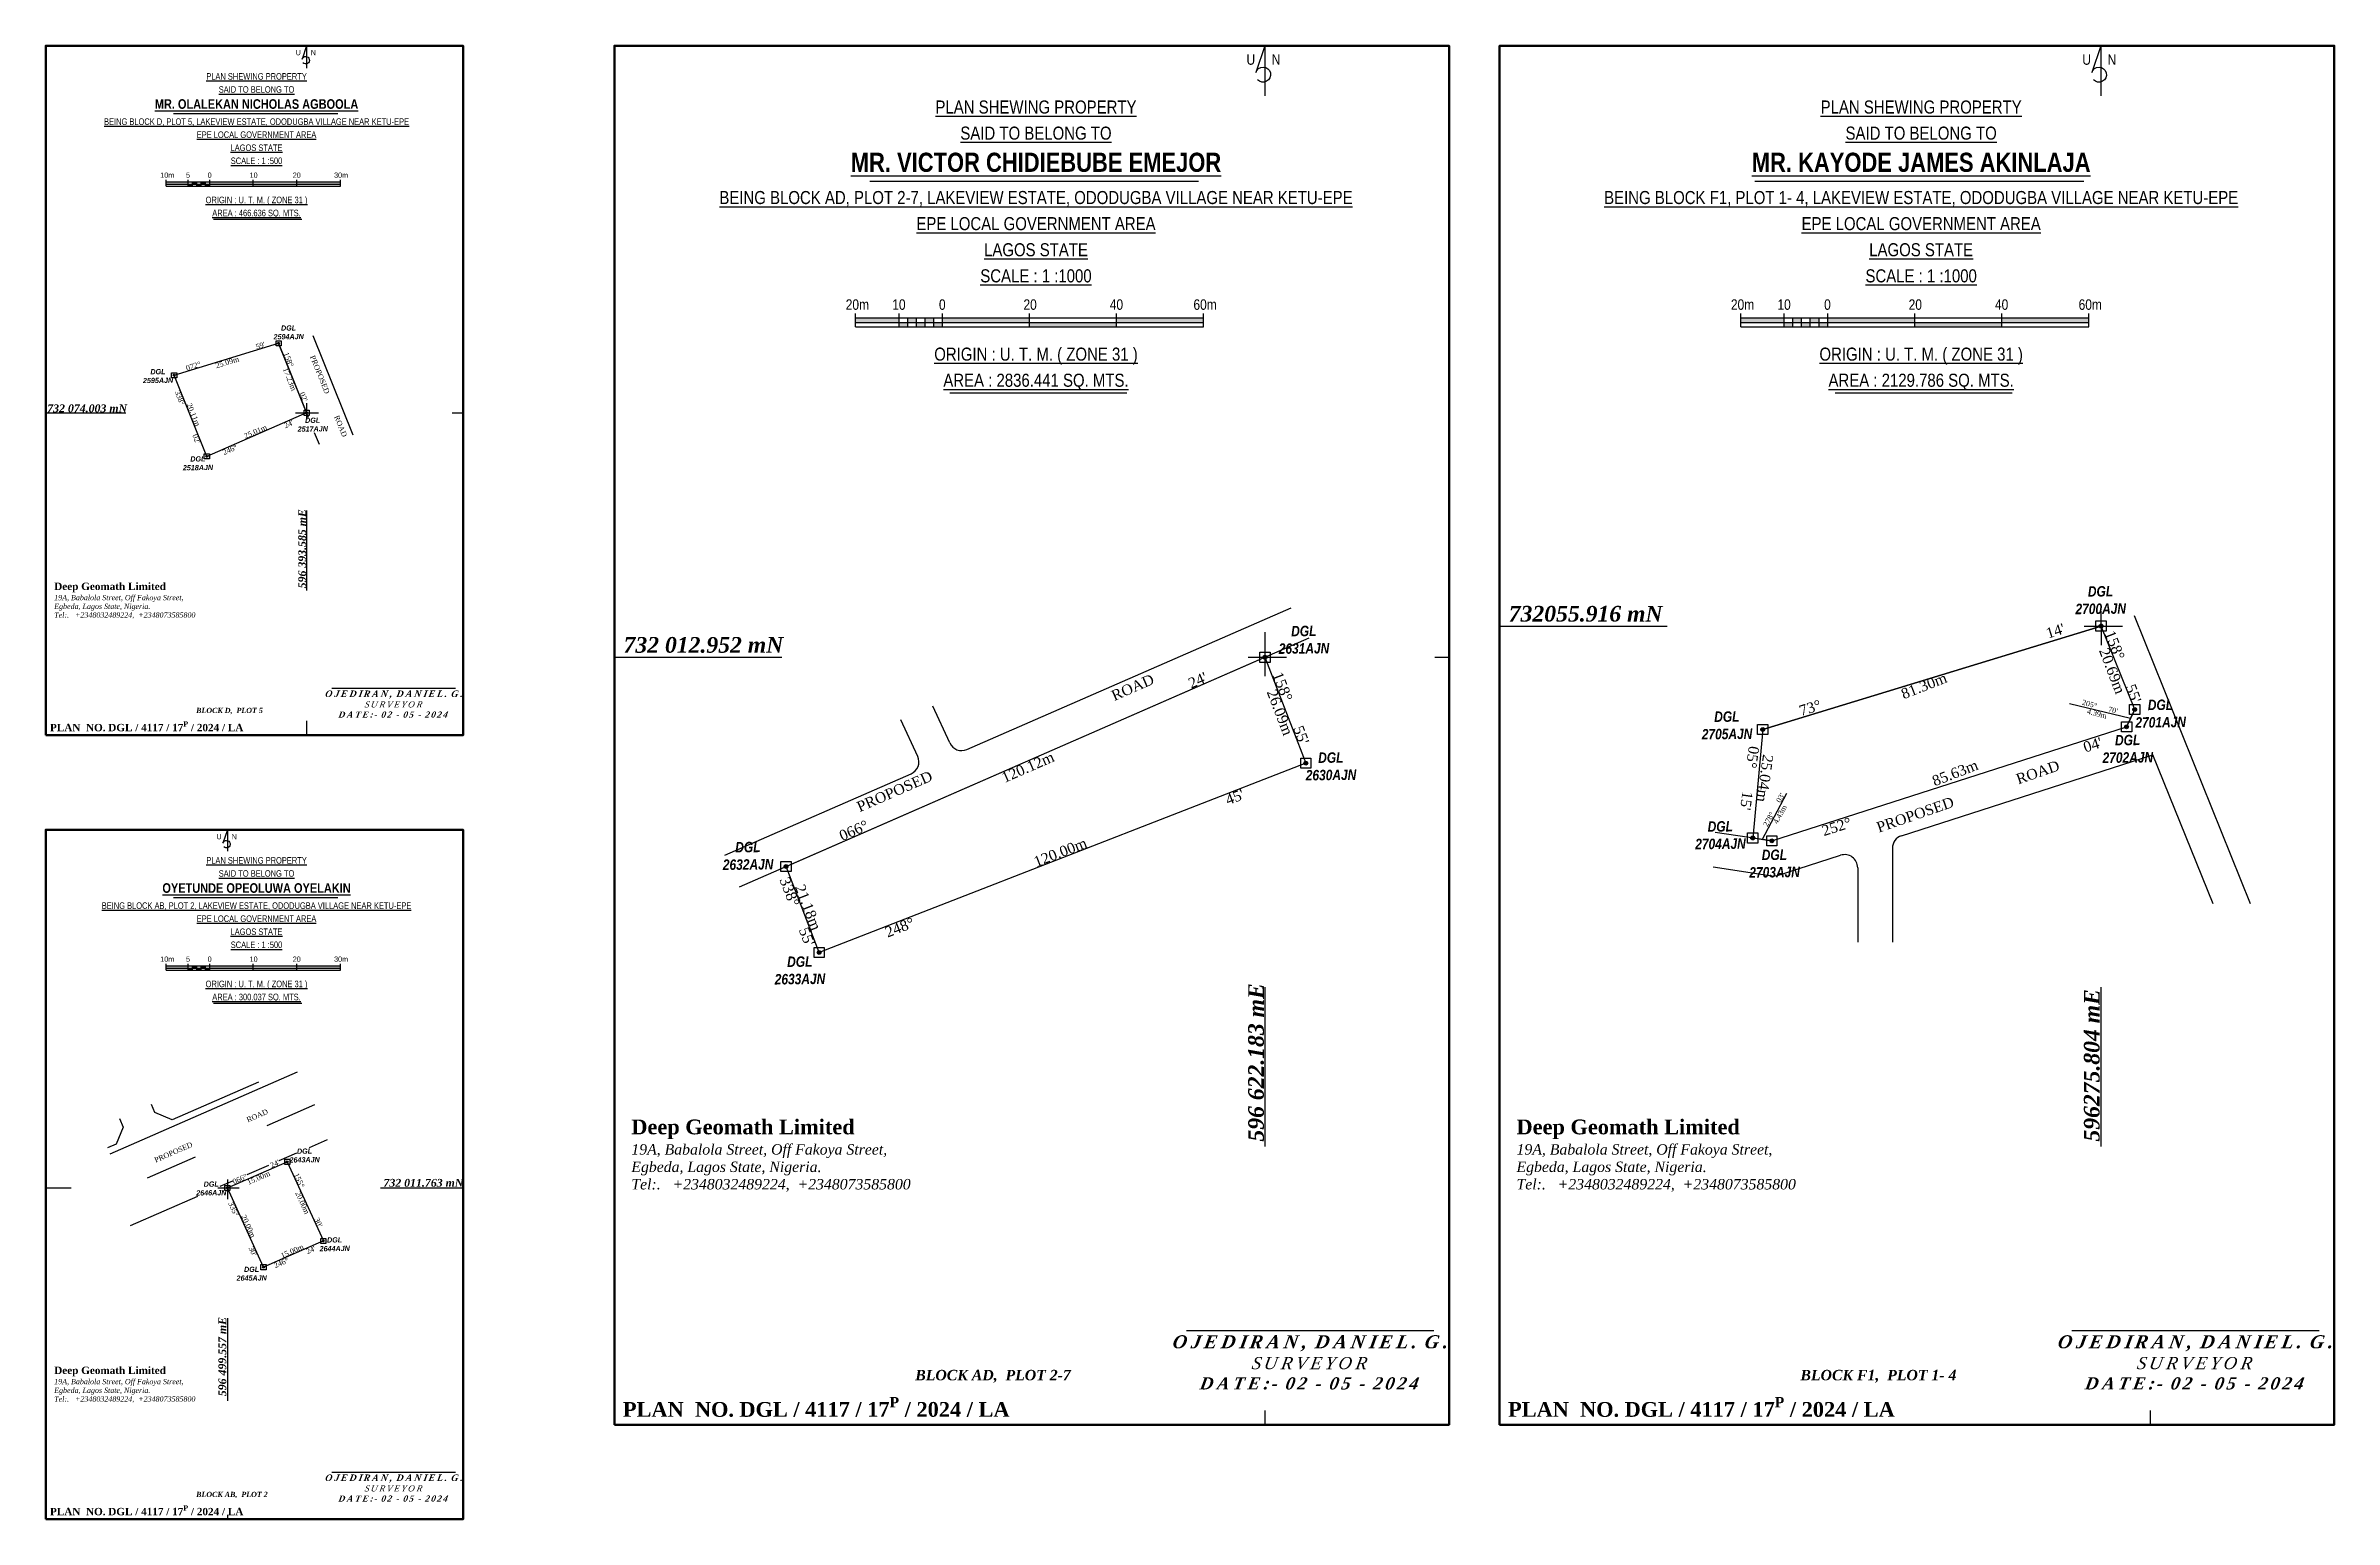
# Model space of a CAD drawing. Header units: metres. Extents: x 527079 to 600981, y 729644 to 782828.
# Drawn here: x 598401 to 598927, y 730600 to 730939 of the extents above; entities that cross this region are included whole.
import ezdxf

# ---------------------------------------------------------------- set-up
doc = ezdxf.new("R2010")
doc.units = ezdxf.units.M
doc.header["$MEASUREMENT"] = 0
doc.linetypes.add('ACAD_ISO03W100', pattern=[30, 12, -18])
doc.layers.add('adjusted', color=7, linetype='Continuous')
doc.layers.add('GRID&TITLE', color=7, linetype='Continuous')
doc.styles.add('style2', font='')
doc.styles.get('style2').set_extended_font_data('Arial Black')

msp = doc.modelspace()

# ---------------------------------------------------------------- hatches: boundary and pattern name
h = msp.add_hatch(color=0)
h.paths.add_polyline_path([(598434.19134, 730907.53946), (598429.19134, 730907.53946), (598429.19134, 730907.03946), (598434.19134, 730907.03946)])
h.paths.add_polyline_path([(598449.19134, 730907.53946), (598439.19134, 730907.53946), (598439.19134, 730907.03946), (598449.19134, 730907.03946)])
h.paths.add_polyline_path([(598469.19134, 730907.53946), (598459.19134, 730907.53946), (598459.19134, 730907.03946), (598469.19134, 730907.03946)])
h = msp.add_hatch(color=0)
h.paths.add_polyline_path([(598438.19134, 730907.03946), (598438.19134, 730906.53946), (598439.19134, 730906.53946), (598439.19134, 730907.03946)])
h.paths.add_polyline_path([(598437.19134, 730907.53946), (598437.19134, 730907.03946), (598438.19134, 730907.03946), (598438.19134, 730907.53946)])
h.paths.add_polyline_path([(598437.19134, 730906.53946), (598437.19134, 730907.03946), (598436.19134, 730907.03946), (598436.19134, 730906.53946)])
h.paths.add_polyline_path([(598435.19134, 730907.53946), (598435.19134, 730907.03946), (598436.19134, 730907.03946), (598436.19134, 730907.53946)])
h.paths.add_polyline_path([(598434.19134, 730907.03946), (598434.19134, 730906.53946), (598435.19134, 730906.53946), (598435.19134, 730907.03946)])
for points in [[(598459.19134, 730907.03946), (598449.19134, 730907.03946), (598449.19134, 730906.53946), (598459.19134, 730906.53946)], [(598647.57979, 730875.2501), (598627.57979, 730875.2501), (598627.57979, 730874.2501), (598647.57979, 730874.2501)], [(598851.00278, 730875.2501), (598831.00278, 730875.2501), (598831.00278, 730874.2501), (598851.00278, 730874.2501)], [(598455.20953, 730870.42657, 1), (598454.77952, 730870.42657, 1)], [(598431.21396, 730863.08519, 1), (598430.78395, 730863.08519, 1)], [(598461.65091, 730854.45055, 1), (598461.22089, 730854.45055, 1)], [(598438.7321, 730844.43855, 1), (598438.30209, 730844.43855, 1)], [(598874.23917, 730805.43601, 1), (598873.37914, 730805.43601, 1)], [(598682.10872, 730798.24866, 1), (598681.2487, 730798.24866, 1)], [(598796.49262, 730781.64965, 1), (598795.63259, 730781.64965, 1)], [(598880.113, 730782.26551, 1), (598879.25298, 730782.26551, 1)], [(598881.97742, 730786.24344, 1), (598881.11739, 730786.24344, 1)], [(598691.49088, 730773.90487, 1), (598690.63085, 730773.90487, 1)], [(598794.19438, 730756.71596, 1), (598793.33436, 730756.71596, 1)], [(598798.58213, 730756.06174, 1), (598797.7221, 730756.06174, 1)], [(598572.03693, 730750.16418, 1), (598571.1769, 730750.16418, 1)], [(598579.65539, 730730.39662, 1), (598578.79536, 730730.39662, 1)], [(598459.19134, 730726.81936), (598449.19134, 730726.81936), (598449.19134, 730726.31936), (598459.19134, 730726.31936)], [(598457.20133, 730682.27711, 1), (598456.77132, 730682.27711, 1)], [(598443.45399, 730676.27163, 1), (598443.02398, 730676.27163, 1)], [(598465.49466, 730664.07494, 1), (598465.06465, 730664.07494, 1)], [(598451.74732, 730658.06946, 1), (598451.3173, 730658.06946, 1)]]:
    msp.add_hatch(color=0).paths.add_polyline_path(points)
h = msp.add_hatch(color=0)
h.paths.add_polyline_path([(598597.57979, 730876.2501), (598587.57979, 730876.2501), (598587.57979, 730875.2501), (598597.57979, 730875.2501)])
h.paths.add_polyline_path([(598627.57979, 730876.2501), (598607.57979, 730876.2501), (598607.57979, 730875.2501), (598627.57979, 730875.2501)])
h.paths.add_polyline_path([(598667.57979, 730876.2501), (598647.57979, 730876.2501), (598647.57979, 730875.2501), (598667.57979, 730875.2501)])
h = msp.add_hatch(color=0)
h.paths.add_polyline_path([(598605.57979, 730875.2501), (598605.57979, 730874.2501), (598607.57979, 730874.2501), (598607.57979, 730875.2501)])
h.paths.add_polyline_path([(598603.57979, 730876.2501), (598603.57979, 730875.2501), (598605.57979, 730875.2501), (598605.57979, 730876.2501)])
h.paths.add_polyline_path([(598603.57979, 730874.2501), (598603.57979, 730875.2501), (598601.57979, 730875.2501), (598601.57979, 730874.2501)])
h.paths.add_polyline_path([(598599.57979, 730876.2501), (598599.57979, 730875.2501), (598601.57979, 730875.2501), (598601.57979, 730876.2501)])
h.paths.add_polyline_path([(598597.57979, 730875.2501), (598597.57979, 730874.2501), (598599.57979, 730874.2501), (598599.57979, 730875.2501)])
h = msp.add_hatch(color=0)
h.paths.add_polyline_path([(598801.00278, 730876.2501), (598791.00278, 730876.2501), (598791.00278, 730875.2501), (598801.00278, 730875.2501)])
h.paths.add_polyline_path([(598831.00278, 730876.2501), (598811.00278, 730876.2501), (598811.00278, 730875.2501), (598831.00278, 730875.2501)])
h.paths.add_polyline_path([(598871.00278, 730876.2501), (598851.00278, 730876.2501), (598851.00278, 730875.2501), (598871.00278, 730875.2501)])
h = msp.add_hatch(color=0)
h.paths.add_polyline_path([(598809.00278, 730875.2501), (598809.00278, 730874.2501), (598811.00278, 730874.2501), (598811.00278, 730875.2501)])
h.paths.add_polyline_path([(598807.00278, 730876.2501), (598807.00278, 730875.2501), (598809.00278, 730875.2501), (598809.00278, 730876.2501)])
h.paths.add_polyline_path([(598807.00278, 730874.2501), (598807.00278, 730875.2501), (598805.00278, 730875.2501), (598805.00278, 730874.2501)])
h.paths.add_polyline_path([(598803.00278, 730876.2501), (598803.00278, 730875.2501), (598805.00278, 730875.2501), (598805.00278, 730876.2501)])
h.paths.add_polyline_path([(598801.00278, 730875.2501), (598801.00278, 730874.2501), (598803.00278, 730874.2501), (598803.00278, 730875.2501)])
h = msp.add_hatch(color=0)
h.paths.add_polyline_path([(598434.19134, 730727.31936), (598429.19134, 730727.31936), (598429.19134, 730726.81936), (598434.19134, 730726.81936)])
h.paths.add_polyline_path([(598449.19134, 730727.31936), (598439.19134, 730727.31936), (598439.19134, 730726.81936), (598449.19134, 730726.81936)])
h.paths.add_polyline_path([(598469.19134, 730727.31936), (598459.19134, 730727.31936), (598459.19134, 730726.81936), (598469.19134, 730726.81936)])
h = msp.add_hatch(color=0)
h.paths.add_polyline_path([(598438.19134, 730726.81936), (598438.19134, 730726.31936), (598439.19134, 730726.31936), (598439.19134, 730726.81936)])
h.paths.add_polyline_path([(598437.19134, 730727.31936), (598437.19134, 730726.81936), (598438.19134, 730726.81936), (598438.19134, 730727.31936)])
h.paths.add_polyline_path([(598437.19134, 730726.31936), (598437.19134, 730726.81936), (598436.19134, 730726.81936), (598436.19134, 730726.31936)])
h.paths.add_polyline_path([(598435.19134, 730727.31936), (598435.19134, 730726.81936), (598436.19134, 730726.81936), (598436.19134, 730727.31936)])
h.paths.add_polyline_path([(598434.19134, 730726.81936), (598434.19134, 730726.31936), (598435.19134, 730726.31936), (598435.19134, 730726.81936)])

# ---------------------------------------------------------------- linework, layer by layer
at = {"color": 0}
for p, q in [((598429.19134, 730906.53946), (598429.19134, 730908.03946)), ((598429.19134, 730906.53946), (598429.19134, 730908.03946)), ((598434.19134, 730906.53946), (598434.19134, 730908.03946)), ((598434.19134, 730906.53946), (598434.19134, 730908.03946)), ((598435.19134, 730906.53946), (598435.19134, 730907.53946)), ((598436.19134, 730906.53946), (598436.19134, 730907.53946)), ((598437.19134, 730906.53946), (598437.19134, 730907.53946)), ((598438.19134, 730906.53946), (598438.19134, 730907.53946)), ((598439.19134, 730906.53946), (598439.19134, 730908.03946)), ((598449.19134, 730906.53946), (598449.19134, 730908.03946)), ((598449.19134, 730907.03946), (598459.19134, 730907.03946)), ((598459.19134, 730906.53946), (598459.19134, 730908.03946)), ((598469.19134, 730906.53946), (598469.19134, 730908.03946)), ((598587.57979, 730874.2501), (598587.57979, 730877.2501)), ((598587.57979, 730874.2501), (598587.57979, 730877.2501)), ((598597.57979, 730874.2501), (598597.57979, 730877.2501)), ((598597.57979, 730874.2501), (598597.57979, 730877.2501)), ((598607.57979, 730874.2501), (598607.57979, 730877.2501)), ((598627.57979, 730874.2501), (598627.57979, 730877.2501)), ((598647.57979, 730874.2501), (598647.57979, 730877.2501)), ((598667.57979, 730874.2501), (598667.57979, 730877.2501)), ((598791.00278, 730874.2501), (598791.00278, 730877.2501)), ((598791.00278, 730874.2501), (598791.00278, 730877.2501)), ((598801.00278, 730874.2501), (598801.00278, 730877.2501)), ((598801.00278, 730874.2501), (598801.00278, 730877.2501)), ((598811.00278, 730874.2501), (598811.00278, 730877.2501)), ((598831.00278, 730874.2501), (598831.00278, 730877.2501)), ((598851.00278, 730874.2501), (598851.00278, 730877.2501)), ((598871.00278, 730874.2501), (598871.00278, 730877.2501)), ((598472.1456, 730849.28196), (598462.92439, 730872.1526)), ((598599.57979, 730874.2501), (598599.57979, 730876.2501)), ((598601.57979, 730874.2501), (598601.57979, 730876.2501)), ((598603.57979, 730874.2501), (598603.57979, 730876.2501)), ((598605.57979, 730874.2501), (598605.57979, 730876.2501)), ((598627.57979, 730875.2501), (598647.57979, 730875.2501)), ((598803.00278, 730874.2501), (598803.00278, 730876.2501)), ((598805.00278, 730874.2501), (598805.00278, 730876.2501)), ((598807.00278, 730874.2501), (598807.00278, 730876.2501)), ((598809.00278, 730874.2501), (598809.00278, 730876.2501)), ((598831.00278, 730875.2501), (598851.00278, 730875.2501)), ((598461.86741, 730853.38031), (598454.99453, 730870.42657)), ((598464.37798, 730847.15354), (598463.27967, 730849.8776)), ((598613.17237, 730777.05194), (598687.69477, 730809.60679)), ((598560.89132, 730745.48311), (598691.87013, 730802.70075)), ((598467.23801, 730791.14564), (598495.65698, 730791.14564)), ((598601.87056, 730775.4398), (598598.02204, 730783.88654)), ((598609.24143, 730778.55722), (598605.36967, 730787.05497)), ((598557.52556, 730752.74282), (598600.34152, 730771.44682)), ((598429.19134, 730726.31936), (598429.19134, 730727.81936)), ((598429.19134, 730726.31936), (598429.19134, 730727.81936)), ((598434.19134, 730726.31936), (598434.19134, 730727.81936)), ((598434.19134, 730726.31936), (598434.19134, 730727.81936)), ((598435.19134, 730726.31936), (598435.19134, 730727.31936)), ((598436.19134, 730726.31936), (598436.19134, 730727.31936)), ((598437.19134, 730726.31936), (598437.19134, 730727.31936)), ((598438.19134, 730726.31936), (598438.19134, 730727.31936)), ((598439.19134, 730726.31936), (598439.19134, 730727.81936)), ((598449.19134, 730726.31936), (598449.19134, 730727.81936)), ((598449.19134, 730726.81936), (598459.19134, 730726.81936)), ((598459.19134, 730726.31936), (598459.19134, 730727.81936)), ((598469.19134, 730726.31936), (598469.19134, 730727.81936)), ((598416.28714, 730684.14038), (598459.31884, 730702.93863)), ((598462.08082, 730685.59387), (598466.24504, 730687.413)), ((598455.16751, 730682.57382), (598459.20321, 730684.3368)), ((598441.59964, 730676.64674), (598444.47163, 730677.90136)), ((598447.79178, 730679.35176), (598452.78748, 730681.53411)), ((598420.95884, 730667.62988), (598436.45437, 730674.39905)), ((598663.67313, 730643.46248), (598720.51107, 730643.46248)), ((598867.09611, 730643.46248), (598923.93405, 730643.46248)), ((598467.23801, 730610.92555), (598495.65698, 730610.92555))]:
    msp.add_line(p, q, dxfattribs=at)
for p, q in [((598873.80915, 730805.43601), (598873.80915, 730808.8345)), ((598873.80915, 730805.43601), (598873.80915, 730801.06833)), ((598908.16928, 730741.60914), (598881.48774, 730807.78525)), ((598880.58929, 730784.17808), (598866.59251, 730787.56107)), ((598827.96712, 730757.24116), (598885.75274, 730775.81328)), ((598899.54351, 730741.60914), (598885.75274, 730775.81328)), ((598798.15212, 730756.06174), (598785.13561, 730758.00252)), ((598799.48796, 730748.08805), (598813.96712, 730752.7416)), ((598825.88506, 730754.38505), (598825.88506, 730732.79914)), ((598798.12761, 730747.97696), (598784.70772, 730749.97788)), ((598798.12761, 730747.97696), (598799.48796, 730748.08805)), ((598817.88506, 730749.88549), (598817.88506, 730732.79914))]:
    msp.add_line(p, q)
at = {"color": 1}
for p, q in [((598796.0626, 730781.64965), (598873.80915, 730805.43601)), ((598798.15212, 730756.06174), (598879.68299, 730782.26551)), ((598881.5474, 730786.24344), (598879.68299, 730782.26551))]:
    msp.add_line(p, q, dxfattribs=at)
at = {"color": 0, "linetype": 'ACAD_ISO03W100'}
msp.add_line((598463.26291, 730695.40033), (598419.68347, 730676.28567), dxfattribs=at)
at = {"color": 0}
for points in [[(598461.4359, 730938.82881), (598460.39093, 730935.74296, -3.816456624), (598460.58515, 730934.92258)], [(598681.67871, 730938.82881), (598679.58877, 730932.65711, -3.816456624), (598679.97722, 730931.01635)], [(598873.75753, 730938.82881), (598871.66759, 730932.65711, -3.816456624), (598872.05604, 730931.01635)], [(598443.23898, 730758.60872), (598442.19401, 730755.52286, -3.816456624), (598442.38824, 730754.70249)]]:
    msp.add_lwpolyline(points, format="xyb", dxfattribs=at)
for points in [[(598461.4359, 730938.82881), (598461.4359, 730933.70794)], [(598681.67871, 730938.82881), (598681.67871, 730927.33462)], [(598873.75753, 730938.82881), (598873.75753, 730927.33462)], [(598430.82233, 730923.26761), (598468.61772, 730923.26761)], [(598429.19134, 730907.53946), (598469.19134, 730907.53946)], [(598429.19134, 730907.03946), (598449.19134, 730907.03946)], [(598429.19134, 730906.53946), (598469.19134, 730906.53946)], [(598459.19134, 730907.03946), (598469.19134, 730907.03946)], [(598590.84177, 730907.70642), (598666.43254, 730907.70642)], [(598794.26475, 730907.70642), (598869.85553, 730907.70642)], [(598440.03783, 730898.94596), (598460.3753, 730898.94596)], [(598587.57979, 730876.2501), (598667.57979, 730876.2501)], [(598587.57979, 730875.2501), (598627.57979, 730875.2501)], [(598587.57979, 730874.2501), (598667.57979, 730874.2501)], [(598647.57979, 730875.2501), (598667.57979, 730875.2501)], [(598791.00278, 730876.2501), (598871.00278, 730876.2501)], [(598791.00278, 730875.2501), (598831.00278, 730875.2501)], [(598791.00278, 730874.2501), (598871.00278, 730874.2501)], [(598851.00278, 730875.2501), (598871.00278, 730875.2501)], [(598454.40568, 730871.01542), (598455.58338, 730871.01542), (598455.58338, 730869.83772), (598454.40568, 730869.83772), (598454.40568, 730871.01542)], [(598430.41011, 730863.67404), (598431.5878, 730863.67404), (598431.5878, 730862.49634), (598430.41011, 730862.49634), (598430.41011, 730863.67404)], [(598461.4359, 730856.70442), (598461.4359, 730852.88895)], [(598609.27277, 730859.06312), (598649.94771, 730859.06312)], [(598812.69576, 730859.06312), (598853.3707, 730859.06312)], [(598401.49281, 730854.45055), (598419.85872, 730854.45055)], [(598458.9186, 730854.45055), (598464.15055, 730854.45055)], [(598460.84705, 730855.0394), (598462.02475, 730855.0394), (598462.02475, 730853.86171), (598460.84705, 730853.86171), (598460.84705, 730855.0394)], [(598494.85288, 730854.45055), (598497.39081, 730854.45055)], [(598437.92825, 730845.0274), (598439.10594, 730845.0274), (598439.10594, 730843.84971), (598437.92825, 730843.84971), (598437.92825, 730845.0274)], [(598461.4359, 730831.9778), (598461.4359, 730813.57877)], [(598681.67871, 730804.0526), (598681.67871, 730793.89765)], [(598735.6057, 730805.41012), (598774.08688, 730805.41012)], [(598869.93603, 730805.43601), (598878.72776, 730805.43601)], [(598872.63146, 730806.6137), (598874.98685, 730806.6137), (598874.98685, 730804.25831), (598872.63146, 730804.25831), (598872.63146, 730806.6137)], [(598532.18272, 730798.24866), (598570.6639, 730798.24866)], [(598677.80559, 730798.24866), (598686.59731, 730798.24866)], [(598680.50101, 730799.42636), (598682.85641, 730799.42636), (598682.85641, 730797.07097), (598680.50101, 730797.07097), (598680.50101, 730799.42636)], [(598720.69702, 730798.24866), (598723.97872, 730798.24866)], [(598880.36971, 730787.42114), (598882.7251, 730787.42114), (598882.7251, 730785.06574), (598880.36971, 730785.06574), (598880.36971, 730787.42114)], [(598461.4359, 730783.63227), (598461.4359, 730780.33181)], [(598794.88491, 730782.82735), (598797.2403, 730782.82735), (598797.2403, 730780.47196), (598794.88491, 730780.47196), (598794.88491, 730782.82735)], [(598878.5053, 730783.4432), (598880.86069, 730783.4432), (598880.86069, 730781.08781), (598878.5053, 730781.08781), (598878.5053, 730783.4432)], [(598689.88317, 730775.08256), (598692.23856, 730775.08256), (598692.23856, 730772.72717), (598689.88317, 730772.72717), (598689.88317, 730775.08256)], [(598795.95706, 730756.32768), (598801.63609, 730766.99243)], [(598443.23898, 730758.60872), (598443.23898, 730753.66259)], [(598792.58668, 730757.89365), (598794.94207, 730757.89365), (598794.94207, 730755.53826), (598792.58668, 730755.53826), (598792.58668, 730757.89365)], [(598796.97442, 730757.23944), (598799.32981, 730757.23944), (598799.32981, 730754.88405), (598796.97442, 730754.88405), (598796.97442, 730757.23944)], [(598570.42922, 730751.34188), (598572.78461, 730751.34188), (598572.78461, 730748.98649), (598570.42922, 730748.98649), (598570.42922, 730751.34188)], [(598430.82233, 730743.04752), (598468.61772, 730743.04752)], [(598578.04768, 730731.57432), (598580.40307, 730731.57432), (598580.40307, 730729.21893), (598578.04768, 730729.21893), (598578.04768, 730731.57432)], [(598429.19134, 730727.31936), (598469.19134, 730727.31936)], [(598429.19134, 730726.81936), (598449.19134, 730726.81936)], [(598429.19134, 730726.31936), (598469.19134, 730726.31936)], [(598459.19134, 730726.81936), (598469.19134, 730726.81936)], [(598681.67871, 730722.42449), (598681.67871, 730685.80547)], [(598873.73291, 730722.42449), (598873.73291, 730685.80547)], [(598440.03783, 730718.72587), (598460.3753, 730718.72587)], [(598450.36058, 730700.61593), (598430.52884, 730691.95251), (598426.54553, 730693.57982), (598425.78836, 730695.45777)], [(598418.46592, 730692.22522), (598419.27572, 730690.21674), (598417.69431, 730686.34579), (598415.70861, 730685.47834)], [(598456.39748, 730682.86596), (598457.57517, 730682.86596), (598457.57517, 730681.68826), (598456.39748, 730681.68826), (598456.39748, 730682.86596)], [(598442.65013, 730676.86048), (598443.82783, 730676.86048), (598443.82783, 730675.68278), (598442.65013, 730675.68278), (598442.65013, 730676.86048)], [(598443.23898, 730678.21857), (598443.23898, 730673.68184)], [(598401.49281, 730676.27163), (598407.30582, 730676.27163)], [(598441.02734, 730676.27163), (598445.97022, 730676.27163)], [(598478.39615, 730676.27163), (598497.39081, 730676.27163)], [(598464.6908, 730664.66379), (598465.8685, 730664.66379), (598465.8685, 730663.4861), (598464.6908, 730663.4861), (598464.6908, 730664.66379)], [(598450.94346, 730658.65831), (598452.12116, 730658.65831), (598452.12116, 730657.48062), (598450.94346, 730657.48062), (598450.94346, 730658.65831)], [(598443.23898, 730646.30102), (598443.23898, 730627.3446)], [(598681.67871, 730625.12158), (598681.67871, 730621.83481)], [(598885.1017, 730625.12158), (598885.1017, 730621.83481)], [(598443.23898, 730601.09367), (598443.23898, 730600.11172)]]:
    msp.add_lwpolyline(points, dxfattribs=at)
for points in [[(598430.99896, 730863.08519), (598454.99453, 730870.42657), (598461.4359, 730854.45055), (598438.51709, 730844.43855)], [(598571.60691, 730750.16418), (598681.67871, 730798.24866), (598691.06086, 730773.90487), (598579.22538, 730730.39662)], [(598443.23898, 730676.27163), (598456.98632, 730682.27711), (598465.27965, 730664.07494), (598451.53231, 730658.06946)]]:
    msp.add_lwpolyline(points, close=True, dxfattribs=at)
at = {"color": 1}
msp.add_lwpolyline([(598796.0626, 730781.64965), (598793.76437, 730756.71596), (598798.15212, 730756.06174), (598879.68299, 730782.26551), (598881.5474, 730786.24344), (598873.80915, 730805.43601), (598796.0626, 730781.64965)], dxfattribs=at)
at = {"color": 0}
for centre, radius in [((598454.99453, 730870.42657), 0.21501), ((598430.99896, 730863.08519), 0.21501), ((598461.4359, 730854.45055), 0.21501), ((598438.51709, 730844.43855), 0.21501), ((598873.80915, 730805.43601), 0.43001), ((598681.67871, 730798.24866), 0.43001), ((598796.0626, 730781.64965), 0.43001), ((598879.68299, 730782.26551), 0.43001), ((598881.5474, 730786.24344), 0.43001), ((598691.06086, 730773.90487), 0.43001), ((598793.76437, 730756.71596), 0.43001), ((598798.15212, 730756.06174), 0.43001), ((598571.60691, 730750.16418), 0.43001), ((598579.22538, 730730.39662), 0.43001), ((598456.98632, 730682.27711), 0.21501), ((598443.23898, 730676.27163), 0.21501), ((598465.27965, 730664.07494), 0.21501), ((598451.53231, 730658.06946), 0.21501)]:
    msp.add_circle(centre, radius, dxfattribs=at)
for centre, start, end in [((598611.97142, 730779.80107), 204.4951059, 293.597943), ((598599.14057, 730774.19596), 293.597943, 24.4951059)]:
    msp.add_arc(centre, 3, start, end, dxfattribs=at)
for centre, start, end in [((598828.88506, 730754.38505), 107.8172423, 180), ((598814.88506, 730749.88549), 0, 107.8172423)]:
    msp.add_arc(centre, 3, start, end)
at = {"layer": 'adjusted', "color": 0, "lineweight": 100}
for points in [[(598401.49281, 730780.33181), (598401.49281, 730938.82881), (598497.39081, 730938.82881), (598497.39081, 730780.33181)], [(598532.18272, 730621.83481), (598532.18272, 730938.82881), (598723.97872, 730938.82881), (598723.97872, 730621.83481)], [(598735.6057, 730621.83481), (598735.6057, 730938.82881), (598927.4017, 730938.82881), (598927.4017, 730621.83481)], [(598401.49281, 730600.11172), (598401.49281, 730758.60872), (598497.39081, 730758.60872), (598497.39081, 730600.11172)]]:
    msp.add_lwpolyline(points, close=True, dxfattribs=at)

# ---------------------------------------------------------------- texts
at = {"color": 0}
for s, insert, char_height, width, attachment_point in [('{\\fArial Narrow|b0|i0|c0|p34;U     N}', (598461.26076, 730937.84596), 1.2, 26.925119, 2), ('{\\fArial Narrow|b0|i0|c0|p34;U     N}', (598681.32843, 730936.86312), 2.4, 53.8502379, 2), ('{\\fArial Narrow|b0|i0|c0|p34;U     N}', (598873.40724, 730936.86312), 2.4, 53.8502379, 2), ('{\\fArial Narrow|b0|i0|c0|p34;10m}', (598429.40357, 730909.68039), 1.2, 26.925119, 2), ('{\\fArial Narrow|b0|i0|c0|p34;5}', (598434.17975, 730909.68039), 1.2, 26.925119, 2), ('{\\fArial Narrow|b0|i0|c0|p34;0}', (598439.16217, 730909.68039), 1.2, 26.925119, 2), ('{\\fArial Narrow|b0|i0|c0|p34;10}', (598449.25488, 730909.68039), 1.2, 26.925119, 2), ('{\\fArial Narrow|b0|i0|c0|p34;20}', (598459.17194, 730909.68039), 1.2, 26.925119, 2), ('{\\fArial Narrow|b0|i0|c0|p34;30m}', (598469.3579, 730909.68039), 1.2, 26.925119, 2), ('{\\fArial Narrow|b0|i0|c0|p34;20m}', (598588.00423, 730880.53197), 2.4, 53.8502379, 2), ('{\\fArial Narrow|b0|i0|c0|p34;10}', (598597.55661, 730880.53197), 2.4, 53.8502379, 2), ('{\\fArial Narrow|b0|i0|c0|p34;0}', (598607.52145, 730880.53197), 2.4, 53.8502379, 2), ('{\\fArial Narrow|b0|i0|c0|p34;20}', (598627.70687, 730880.53197), 2.4, 53.8502379, 2), ('{\\fArial Narrow|b0|i0|c0|p34;40}', (598647.54099, 730880.53197), 2.4, 53.8502379, 2), ('{\\fArial Narrow|b0|i0|c0|p34;60m}', (598667.91291, 730880.53197), 2.4, 53.8502379, 2), ('{\\fArial Narrow|b0|i0|c0|p34;20m}', (598791.42722, 730880.53197), 2.4, 53.8502379, 2), ('{\\fArial Narrow|b0|i0|c0|p34;10}', (598800.9796, 730880.53197), 2.4, 53.8502379, 2), ('{\\fArial Narrow|b0|i0|c0|p34;0}', (598810.94443, 730880.53197), 2.4, 53.8502379, 2), ('{\\fArial Narrow|b0|i0|c0|p34;20}', (598831.12986, 730880.53197), 2.4, 53.8502379, 2), ('{\\fArial Narrow|b0|i0|c0|p34;40}', (598850.96398, 730880.53197), 2.4, 53.8502379, 2), ('{\\fArial Narrow|b0|i0|c0|p34;60m}', (598871.3359, 730880.53197), 2.4, 53.8502379, 2), ('{\\fTimes New Roman|b1|i1|c0|p18;732 074.003 mN}', (598401.82582, 730856.37796), 1.8, 45.9628771, 1), ('{\\fTimes New Roman|b1|i1|c0|p18;732055.916 mN}', (598737.69692, 730810.06794), 3.6, 91.9257543, 1), ('{\\fTimes New Roman|b1|i1|c0|p18;732 012.952 mN}', (598534.27394, 730802.90648), 3.6, 91.9257543, 1), ('\\pi0.2701;{\\fTimes New Roman|b1|i1|c0|p18;\\H0.8824x;\\Q10.5;\\T1.3;OJEDIRAN, DANIEL. G.\\H1.1x;\\P\\fTimes New Roman|b0|i1|c0|p18;\\H0.8485x;SURVEYOR\\fTimes New Roman|b1|i1|c0|p18;\\P\\pi0;DATE:- 02 - 05 - 2024}', (598481.38579, 730790.61994), 1.7, 31.4335511, 2), ('\\A1;{\\fTimes New Roman|b1|i0|c0|p18;\\H1.03x;PLAN  NO.\\H0.9706x; \\H1.03x;DGL / 4117 / 17\\H0.7x;\\SP^ ;\\H1.429x; / 2024 / LA}', (598402.46367, 730783.52023), 1.65, 98.1290386, 1), ('{\\fTimes New Roman|b1|i1|c0|p18;BLOCK D,  PLOT 5}', (598436.05313, 730786.63955), 1.2, 45.9628771, 1), ('{\\fArial Narrow|b0|i0|c0|p34;U     N}', (598443.06384, 730757.62587), 1.2, 26.925119, 2), ('{\\fArial Narrow|b0|i0|c0|p34;10m}', (598429.40357, 730729.46029), 1.2, 26.925119, 2), ('{\\fArial Narrow|b0|i0|c0|p34;5}', (598434.17975, 730729.46029), 1.2, 26.925119, 2), ('{\\fArial Narrow|b0|i0|c0|p34;0}', (598439.16217, 730729.46029), 1.2, 26.925119, 2), ('{\\fArial Narrow|b0|i0|c0|p34;10}', (598449.25488, 730729.46029), 1.2, 26.925119, 2), ('{\\fArial Narrow|b0|i0|c0|p34;20}', (598459.17194, 730729.46029), 1.2, 26.925119, 2), ('{\\fArial Narrow|b0|i0|c0|p34;30m}', (598469.3579, 730729.46029), 1.2, 26.925119, 2), ('{\\fTimes New Roman|b1|i1|c0|p18;732 011.763 mN}', (598479.09784, 730678.34733), 1.8, 45.9628771, 1), ('\\pi0.2701;{\\fTimes New Roman|b1|i1|c0|p18;\\H0.8824x;\\Q10.5;\\T1.3;OJEDIRAN, DANIEL. G.\\H1.1x;\\P\\fTimes New Roman|b0|i1|c0|p18;\\H0.8485x;SURVEYOR\\fTimes New Roman|b1|i1|c0|p18;\\P\\pi0;DATE:- 02 - 05 - 2024}', (598691.96869, 730642.41107), 3.4, 62.8671022, 2), ('\\pi0.2701;{\\fTimes New Roman|b1|i1|c0|p18;\\H0.8824x;\\Q10.5;\\T1.3;OJEDIRAN, DANIEL. G.\\H1.1x;\\P\\fTimes New Roman|b0|i1|c0|p18;\\H0.8485x;SURVEYOR\\fTimes New Roman|b1|i1|c0|p18;\\P\\pi0;DATE:- 02 - 05 - 2024}', (598895.39168, 730642.41107), 3.4, 62.8671022, 2), ('{\\fTimes New Roman|b1|i1|c0|p18;BLOCK AD,  PLOT 2-7}', (598601.30336, 730634.45028), 2.4, 91.9257543, 1), ('{\\fTimes New Roman|b1|i1|c0|p18;BLOCK F1,  PLOT 1- 4}', (598804.72634, 730634.45028), 2.4, 91.9257543, 1), ('\\A1;{\\fTimes New Roman|b1|i0|c0|p18;\\H1.03x;PLAN  NO.\\H0.9706x; \\H1.03x;DGL / 4117 / 17\\H0.7x;\\SP^ ;\\H1.429x; / 2024 / LA}', (598534.12445, 730628.21166), 3.3, 196.2580772, 1), ('\\A1;{\\fTimes New Roman|b1|i0|c0|p18;\\H1.03x;PLAN  NO.\\H0.9706x; \\H1.03x;DGL / 4117 / 17\\H0.7x;\\SP^ ;\\H1.429x; / 2024 / LA}', (598737.54744, 730628.21166), 3.3, 196.2580772, 1), ('\\pi0.2701;{\\fTimes New Roman|b1|i1|c0|p18;\\H0.8824x;\\Q10.5;\\T1.3;OJEDIRAN, DANIEL. G.\\H1.1x;\\P\\fTimes New Roman|b0|i1|c0|p18;\\H0.8485x;SURVEYOR\\fTimes New Roman|b1|i1|c0|p18;\\P\\pi0;DATE:- 02 - 05 - 2024}', (598481.38579, 730610.39985), 1.7, 31.4335511, 2), ('\\A1;{\\fTimes New Roman|b1|i0|c0|p18;\\H1.03x;PLAN  NO.\\H0.9706x; \\H1.03x;DGL / 4117 / 17\\H0.7x;\\SP^ ;\\H1.429x; / 2024 / LA}', (598402.46367, 730603.30014), 1.65, 98.1290386, 1), ('{\\fTimes New Roman|b1|i1|c0|p18;BLOCK AB,  PLOT 2}', (598436.05313, 730606.41945), 1.2, 45.9628771, 1)]:
    msp.add_mtext(s, dxfattribs=dict(at, insert=insert, char_height=char_height, width=width, attachment_point=attachment_point))
at = {"color": 0, "attachment_point": 2, "line_spacing_factor": 1.2}
for s, insert, char_height, width in [('{\\fArial Narrow|b0|i0|c0|p34;\\LPLAN SHEWING PROPERTY\\PSAID TO BELONG TO\\P\\fArial Narrow|b1|i0|c0|p34;\\H1.467x;MR. OLALEKAN NICHOLAS AGBOOLA \\P\\fArial Narrow|b0|i0|c0|p34;\\H0.6817x;BEING BLOCK D, PLOT 5, LAKEVIEW ESTATE, ODODUGBA VILLAGE NEAR KETU-EPE\\PEPE \\H0.9995x;LOCAL GOVERNMENT AREA\\PLAGOS STATE\\PSCALE : 1 :500\\P\\P\\PORIGIN : U. T. M. ( ZONE 31 )\\PAREA : 466.636 SQ. MTS.}', (598449.92687, 730932.53735), 1.5, 113.0007569), ('{\\fArial Narrow|b0|i0|c0|p34;\\LPLAN SHEWING PROPERTY\\PSAID TO BELONG TO\\P\\fArial Narrow|b1|i0|c0|p34;\\H1.467x;MR. VICTOR CHIDIEBUBE EMEJOR \\P\\fArial Narrow|b0|i0|c0|p34;\\H0.6817x;BEING BLOCK AD, PLOT 2-7, LAKEVIEW ESTATE, ODODUGBA VILLAGE NEAR KETU-EPE\\PEPE \\H0.9995x;LOCAL GOVERNMENT AREA\\PLAGOS STATE\\PSCALE : 1 :1000\\P\\P\\PORIGIN : U. T. M. ( ZONE 31 )\\PAREA : 2836.441 SQ. MTS.}', (598629.05085, 730926.24588), 3, 226.0015138), ('{\\fArial Narrow|b0|i0|c0|p34;\\LPLAN SHEWING PROPERTY\\PSAID TO BELONG TO\\P\\fArial Narrow|b1|i0|c0|p34;\\H1.467x;MR. KAYODE JAMES AKINLAJA\\P\\fArial Narrow|b0|i0|c0|p34;\\H0.6817x;BEING BLOCK F1, PLOT 1- 4, LAKEVIEW ESTATE, ODODUGBA VILLAGE NEAR KETU-EPE\\PEPE \\H0.9995x;LOCAL GOVERNMENT AREA\\PLAGOS STATE\\PSCALE : 1 :1000\\P\\P\\PORIGIN : U. T. M. ( ZONE 31 )\\PAREA : 2129.786 SQ. MTS.}', (598832.47384, 730926.24588), 3, 226.0015138), ('{\\fArial Narrow|b0|i0|c0|p34;\\LPLAN SHEWING PROPERTY\\PSAID TO BELONG TO\\P\\fArial Narrow|b1|i0|c0|p34;\\H1.467x;OYETUNDE OPEOLUWA OYELAKIN \\P\\fArial Narrow|b0|i0|c0|p34;\\H0.6817x;BEING BLOCK AB, PLOT 2, LAKEVIEW ESTATE, ODODUGBA VILLAGE NEAR KETU-EPE\\PEPE \\H0.9995x;LOCAL GOVERNMENT AREA\\PLAGOS STATE\\PSCALE : 1 :500\\P\\P\\PORIGIN : U. T. M. ( ZONE 31 )\\PAREA : 300.037 SQ. MTS.}', (598449.92687, 730752.31725), 1.5, 113.0007569)]:
    msp.add_mtext(s, dxfattribs=dict(at, insert=insert, char_height=char_height, width=width))
at = {"color": 0}
for s, insert, char_height, width, attachment_point, rotation in [('\\pxt115;{\\fArial Narrow|b1|i1|c0|p34;DGL\\P2594AJN}', (598457.27965, 730874.55599), 1.2, 278.2584131, 2, 0.6991952), ('\\pxt115;{\\fArial Narrow|b1|i1|c0|p34;DGL\\P2595AJN}', (598427.26908, 730864.5101), 1.2, 278.2584131, 2, 0.6991952), ('\\pxt115;{\\fArial Narrow|b1|i1|c0|p34;DGL\\P2517AJN}', (598462.81366, 730853.35022), 1.2, 278.2584131, 2, 0.6991952), ('\\pxt115;{\\fArial Narrow|b1|i1|c0|p34;DGL\\P2518AJN}', (598436.43618, 730844.4651), 1.2, 278.2584131, 2, 0.6991952), ('{\\fTimes New Roman|b1|i1|c0|p18;596 393.585 mE}', (598459.51559, 730814.10007), 1.8, 46.6762144, 1, 90), ('\\pxt115;{\\fArial Narrow|b1|i1|c0|p34;DGL\\P2700AJN}', (598873.67406, 730814.6224), 2.4, 278.2584131, 2, 0.6991952), ('\\pxt115;{\\fArial Narrow|b1|i1|c0|p34;DGL\\P2631AJN}', (598690.5813, 730805.50574), 2.4, 278.2584131, 2, 0.6991952), ('\\pxt115;{\\fArial Narrow|b1|i1|c0|p34;DGL\\P2701AJN}', (598887.44537, 730788.53025), 2.4, 278.2584131, 2, 0.6991952), ('\\pxt115;{\\fArial Narrow|b1|i1|c0|p34;DGL\\P2705AJN}', (598787.80072, 730785.82666), 2.4, 278.2584131, 2, 0.6991952), ('\\pxt115;{\\fArial Narrow|b1|i1|c0|p34;DGL\\P2702AJN}', (598879.90398, 730780.42982), 2.4, 278.2584131, 2, 0.6991952), ('\\pxt115;{\\fArial Narrow|b1|i1|c0|p34;DGL\\P2630AJN}', (598696.79029, 730776.40542), 2.4, 278.2584131, 2, 0.6991952), ('\\pxt115;{\\fArial Narrow|b1|i1|c0|p34;DGL\\P2632AJN}', (598562.82896, 730755.82862), 2.4, 278.2584131, 2, 0.6991952), ('\\pxt115;{\\fArial Narrow|b1|i1|c0|p34;DGL\\P2704AJN}', (598786.29471, 730760.58365), 2.4, 278.2584131, 2, 0.6991952), ('\\pxt115;{\\fArial Narrow|b1|i1|c0|p34;DGL\\P2703AJN}', (598798.72664, 730754.05505), 2.4, 278.2584131, 2, 0.6991952), ('\\pxt115;{\\fArial Narrow|b1|i1|c0|p34;DGL\\P2633AJN}', (598574.75445, 730729.5009), 2.4, 278.2584131, 2, 0.6991952), ('{\\fTimes New Roman|b1|i1|c0|p18;596 622.183 mE}', (598677.8167, 730686.92519), 3.6, 93.3524288, 1, 90), ('{\\fTimes New Roman|b1|i1|c0|p18;596275.804 mE}', (598869.87089, 730686.92519), 3.6, 93.3524288, 1, 90), ('\\pxt115;{\\fArial Narrow|b1|i1|c0|p34;DGL\\P2643AJN}', (598460.94512, 730685.33818), 1.2, 278.2584131, 2, 0.6991952), ('\\pxt115;{\\fArial Narrow|b1|i1|c0|p34;DGL\\P2646AJN}', (598439.50034, 730677.75778), 1.2, 278.2584131, 2, 0.6991952), ('\\pxt115;{\\fArial Narrow|b1|i1|c0|p34;DGL\\P2644AJN}', (598467.85541, 730664.93542), 1.2, 278.2584131, 2, 0.6991952), ('\\pxt115;{\\fArial Narrow|b1|i1|c0|p34;DGL\\P2645AJN}', (598448.78082, 730658.16228), 1.2, 278.2584131, 2, 0.6991952), ('{\\fTimes New Roman|b1|i1|c0|p18;596 499.557 mE}', (598441.16358, 730628.39749), 1.8, 46.6762144, 1, 90)]:
    msp.add_mtext(s, dxfattribs=dict(at, insert=insert, char_height=char_height, width=width, attachment_point=attachment_point, rotation=rotation))
at = {"color": 0, "linetype": 'Continuous', "lineweight": -3}
for s, insert, char_height, attachment_point, rotation in [("{\\fTimes New Roman|b0|i0|c0|p18;072°                             59'}", (598442.96017, 730866.87541), 1.2, 8, 17.011355), ('{\\fTimes New Roman|b0|i0|c0|p18;25.09m}', (598443.03331, 730866.63635), 1.2, 2, 17.011355), ("{\\fTimes New Roman|b0|i0|c0|p18;158°              02'}", (598458.33115, 730862.48531), 1.2, 8, 291.9588017), ('{\\fTimes New Roman|b0|i0|c0|p18;PROPOSED            ROAD}', (598465.91741, 730858.05841), 1.2, 8, 291.9588017), ('{\\fTimes New Roman|b0|i0|c0|p18;17.23m}', (598458.09928, 730862.39182), 1.2, 2, 291.9588017), ("{\\fTimes New Roman|b0|i0|c0|p18;338°                02'}", (598434.64209, 730853.71513), 1.2, 2, 291.9588017), ('{\\fTimes New Roman|b0|i0|c0|p18;20.11m}', (598434.87396, 730853.80861), 1.2, 8, 291.9588017), ("{\\fTimes New Roman|b0|i0|c0|p18;246°                          24'}", (598450.02654, 730849.33001), 1.2, 2, 23.597943), ('{\\fTimes New Roman|b0|i0|c0|p18;25.01m}', (598449.92646, 730849.5591), 1.2, 8, 23.597943), ("{\\fTimes New Roman|b0|i0|c0|p18;73°                                                            14'}", (598835.30915, 730794.24721), 2.4, 8, 17.4228516), ("{\\fTimes New Roman|b0|i0|c0|p18;158°       55'}", (598877.74287, 730795.65534), 2.4, 8, 291.0767749), ('{\\fTimes New Roman|b0|i0|c0|p18;20.69m}', (598877.50959, 730795.56544), 2.4, 2, 291.0767749), ("{\\fTimes New Roman|b0|i0|c0|p18;066°                                                                                         24'}", (598626.59277, 730774.32097), 2.4, 8, 23.597943), ('{\\fTimes New Roman|b0|i0|c0|p18;PROPOSED                                                  ROAD}', (598621.53941, 730779.67007), 2.4, 2, 23.597943), ("{\\fTimes New Roman|b0|i0|c0|p18;158°       55'}", (598686.48642, 730786.12172), 2.4, 8, 291.0767749), ('{\\fTimes New Roman|b0|i0|c0|p18;81.30m}', (598832.68381, 730792.82357), 2.4, 2, 21.3936714), ('{\\fTimes New Roman|b0|i0|c0|p18;26.09m}', (598686.25315, 730786.03181), 2.4, 2, 291.0767749), ("{\\fTimes New Roman|b0|i0|c0|p18;205°      70'}", (598873.70715, 730787.47989), 1.2, 2, 345.3113961), ('{\\fTimes New Roman|b0|i0|c0|p18;4.39m}', (598872.71956, 730784.68973), 1.2, 8, 345.3113961), ("{\\fTimes New Roman|b0|i0|c0|p18;05°      15'}", (598794.25287, 730770.29943), 2.4, 2, 262.0021664), ("{\\fTimes New Roman|b0|i0|c0|p18;252°                                                              04'}", (598841.47158, 730769.67715), 2.4, 2, 17.7335351), ('{\\fTimes New Roman|b0|i0|c0|p18;120.12m}', (598626.69285, 730774.09187), 2.4, 2, 23.597943), ('{\\fTimes New Roman|b0|i0|c0|p18;25.04m}', (598795.3383, 730770.59951), 2.4, 8, 262.0021664), ('{\\fTimes New Roman|b0|i0|c0|p18;PROPOSED                 ROAD}', (598842.84396, 730767.42152), 2.4, 2, 19.0803371), ('{\\fTimes New Roman|b0|i0|c0|p18;85.63m}', (598840.7199, 730770.52052), 2.4, 8, 21.2579226), ("{\\fTimes New Roman|b0|i0|c0|p18;248°                                                                                     45'}", (598635.18844, 730752.03425), 2.4, 2, 21.2579226), ("{\\fTimes New Roman|b0|i0|c0|p18;278°      03'}", (598798.10001, 730763.48384), 1.2, 2, 61.427251), ('{\\fTimes New Roman|b0|i0|c0|p18;4.43m}', (598800.57167, 730761.85558), 1.2, 8, 61.427251), ('{\\fTimes New Roman|b0|i0|c0|p18;120.00m}', (598635.0978, 730752.26724), 2.4, 8, 21.2579226), ("{\\fTimes New Roman|b0|i0|c0|p18;338°      55'}", (598575.29951, 730740.23545), 2.4, 2, 291.0767749), ('{\\fTimes New Roman|b0|i0|c0|p18;21.18m}', (598575.53278, 730740.32535), 2.4, 8, 291.0767749), ('{\\fTimes New Roman|b0|i0|c0|p18;PROPOSED                              ROAD}', (598439.75031, 730687.70855), 1.2, 8, 23.597943), ("{\\fTimes New Roman|b0|i0|c0|p18;066°             24'}", (598450.06261, 730679.38892), 1.2, 8, 23.597943), ('{\\fTimes New Roman|b0|i0|c0|p18;15.00m}', (598450.16269, 730679.15982), 1.2, 2, 23.597943), ("{\\fTimes New Roman|b0|i0|c0|p18;155°                 30'}", (598461.24674, 730673.22785), 1.2, 8, 294.4951059), ("{\\fTimes New Roman|b0|i0|c0|p18;335°                 30'}", (598447.2719, 730667.11872), 1.2, 2, 294.4951059), ('{\\fTimes New Roman|b0|i0|c0|p18;20.00m}', (598461.01924, 730673.1242), 1.2, 2, 294.4951059), ('{\\fTimes New Roman|b0|i0|c0|p18;20.00m}', (598447.4994, 730667.22237), 1.2, 8, 294.4951059), ("{\\fTimes New Roman|b0|i0|c0|p18;246°          24'}", (598458.45602, 730660.95766), 1.2, 2, 23.597943), ('{\\fTimes New Roman|b0|i0|c0|p18;15.00m}', (598458.35594, 730661.18675), 1.2, 8, 23.597943)]:
    msp.add_mtext(s, dxfattribs=dict(at, insert=insert, char_height=char_height, attachment_point=attachment_point, rotation=rotation))
at = {"layer": 'GRID&TITLE', "color": 0, "attachment_point": 1, "style": 'style2'}
for insert, char_height, width in [((598403.4305, 730815.41275), 1.5, 117.584978), ((598536.0581, 730691.99669), 3, 235.1699559), ((598739.48109, 730691.99669), 3, 235.1699559), ((598403.4305, 730635.19266), 1.5, 117.584978)]:
    msp.add_mtext('{\\fTimes New Roman|b1|i0|c0|p18;\\H1.133x;Deep Geomath Limited\\P\\fTimes New Roman|b0|i1|c0|p18;\\H0.7061x;19A, Babalola Street, Off Fakoya Street, \\PEgbeda, Lagos State, Nigeria.\\PTel:.   +2348032489224,  +2348073585800}', dxfattribs=dict(at, insert=insert, char_height=char_height, width=width))

doc.saveas('drawing.dxf')
